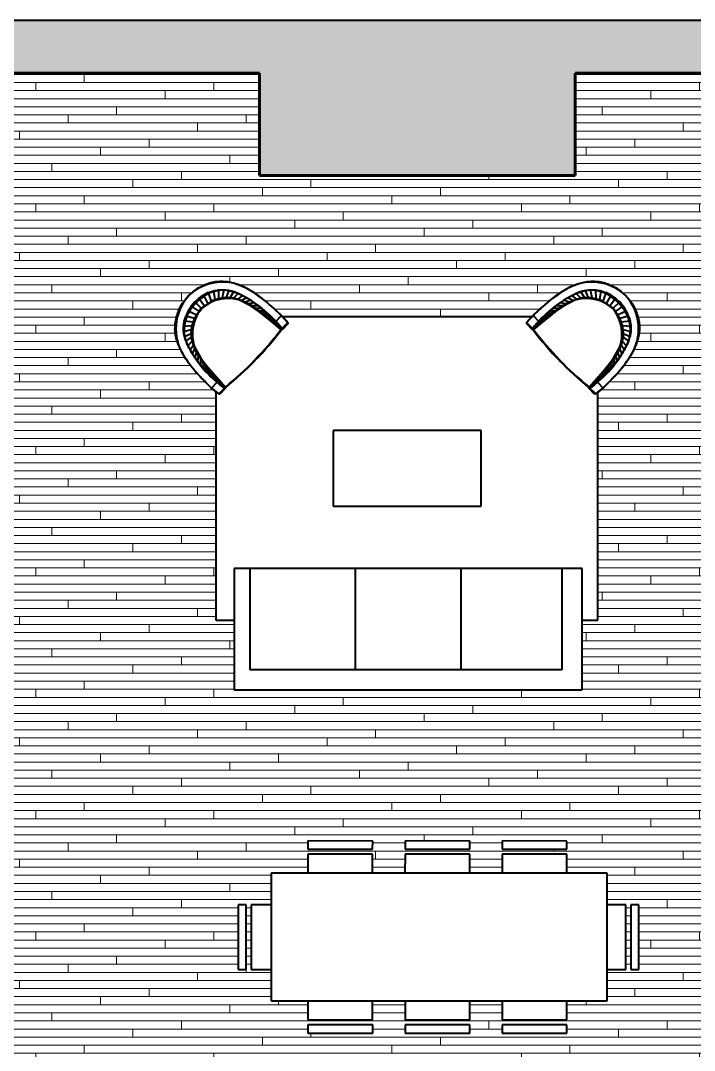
# Model space of a CAD drawing. Header units: inches. Extents: x 118 to 670, y -3413 to -2908.
# Drawn here: x 328.3 to 494.8, y -3162.5 to -2907.9 of the extents above; entities that cross this region are included whole.
import ezdxf

# ---------------------------------------------------------------- set-up
doc = ezdxf.new("R2010")
doc.units = ezdxf.units.IN
doc.header["$MEASUREMENT"] = 0
for name, color, linetype, lineweight in [('A-DETL-GENF', 92, 'Continuous', 9), ('A-FLOR-PATT', 8, 'Continuous', 40), ('A-WALL', 113, 'Continuous', 18), ('A-WALL-PATT', 111, 'Continuous', 18), ('I-FURN', 30, 'Continuous', 40), ('I-WALL', 2, 'Continuous', 40)]:
    doc.layers.add(name, color=color, linetype=linetype, lineweight=lineweight)

# ---------------------------------------------------------------- blocks, each defined once
blk = doc.blocks.new('DINING TABLE8 - DINING TABLE-1790251-UNIT 3 - LOWER LEVEL')
at = {"layer": 'I-FURN', "color": 250}
for p, q in [((473.22, -3118.64), (390.15, -3118.64)), ((390.15, -3118.64), (390.15, -3150.21)), ((473.22, -3150.21), (473.22, -3118.64)), ((390.15, -3150.21), (473.22, -3150.21))]:
    blk.add_line(p, q, dxfattribs=at)
blk = doc.blocks.new('DINING CHAIR66 - DINING CHAIR-1790289-UNIT 3 - LOWER LEVEL')
at = {"layer": 'I-FURN', "color": 250}
for p, q in [((432.05, -3126.47), (430.02, -3126.47)), ((430.02, -3126.47), (430.02, -3142.47)), ((432.05, -3142.47), (432.05, -3126.47)), ((438.15, -3126.47), (433.27, -3126.47)), ((433.27, -3126.47), (433.27, -3142.45)), ((430.02, -3142.47), (432.05, -3142.47)), ((433.27, -3142.45), (438.15, -3142.45))]:
    blk.add_line(p, q, dxfattribs=at)
blk = doc.blocks.new('DINING CHAIR68 - DINING CHAIR-1790308-UNIT 3 - LOWER LEVEL')
at = {"layer": 'I-FURN', "color": 250}
for p, q in [((423.32, -3062.71), (423.31, -3064.74)), ((423.31, -3064.74), (439.31, -3064.75)), ((439.31, -3062.73), (423.32, -3062.71)), ((439.31, -3064.75), (439.31, -3062.73)), ((423.31, -3065.96), (423.3, -3070.64)), ((439.29, -3065.98), (423.31, -3065.96)), ((439.29, -3070.64), (439.29, -3065.98))]:
    blk.add_line(p, q, dxfattribs=at)
blk = doc.blocks.new('DINING CHAIR69 - DINING CHAIR-1790327-UNIT 3 - LOWER LEVEL')
at = {"layer": 'I-FURN', "color": 250}
for p, q in [((423.27, -3102.21), (423.27, -3106.96)), ((439.25, -3106.96), (439.25, -3102.21)), ((423.27, -3106.96), (439.25, -3106.96)), ((439.27, -3108.19), (423.27, -3108.19)), ((423.27, -3108.19), (423.27, -3110.21)), ((439.27, -3110.21), (439.27, -3108.19)), ((423.27, -3110.21), (439.27, -3110.21))]:
    blk.add_line(p, q, dxfattribs=at)
blk = doc.blocks.new('DINING CHAIR79 - DINING CHAIR-1790346-UNIT 3 - LOWER LEVEL')
at = {"layer": 'I-FURN', "color": 250}
for p, q in [((415.32, -3062.72), (399.32, -3062.7)), ((399.32, -3062.7), (399.32, -3064.72)), ((399.32, -3064.72), (415.31, -3064.74)), ((415.31, -3064.74), (415.32, -3062.72)), ((415.3, -3065.97), (399.31, -3065.95)), ((399.31, -3065.95), (399.31, -3070.64)), ((415.29, -3070.64), (415.3, -3065.97))]:
    blk.add_line(p, q, dxfattribs=at)
blk = doc.blocks.new('DINING CHAIR80 - DINING CHAIR-1790365-UNIT 3 - LOWER LEVEL')
at = {"layer": 'I-FURN', "color": 250}
for p, q in [((399.26, -3150.21), (399.27, -3154.95)), ((415.25, -3154.93), (415.25, -3150.21)), ((399.27, -3154.95), (415.25, -3154.93)), ((415.27, -3156.15), (399.27, -3156.18)), ((399.27, -3156.18), (399.28, -3158.2)), ((415.27, -3158.18), (415.27, -3156.15)), ((399.28, -3158.2), (415.27, -3158.18))]:
    blk.add_line(p, q, dxfattribs=at)
blk = doc.blocks.new('SMALL COUCH4 - SMALL COUCH-1911198-UNIT 3 - LOWER LEVEL')
at = {"layer": 'I-FURN', "color": 250}
for p, q in [((44.63, -2967.64), (44.63, -2972.64)), ((74.63, -2967.64), (44.63, -2967.64)), ((74.63, -3053.64), (74.63, -2967.64)), ((44.63, -2972.64), (69.63, -2972.64)), ((44.63, -2972.64), (44.63, -3049.64)), ((69.63, -2972.64), (69.63, -3049.64)), ((44.63, -2997.64), (69.63, -2997.64)), ((69.63, -3023.64), (44.63, -3023.64)), ((69.63, -3049.64), (44.63, -3049.64)), ((44.63, -3049.64), (44.63, -3053.64)), ((44.63, -3053.64), (74.63, -3053.64))]:
    blk.add_line(p, q, dxfattribs=at)
blk = doc.blocks.new('Haworth_Collaborate_Chair-Lounge - Haworth_Collaborate_Chair-Lounge-V5-UNIT 3 - LOWER LEVEL')
at = {"layer": 'I-FURN', "color": 250}
for p, q in [((1.06, 10.22), (-0.01, 9.12)), ((2.17, 10.29), (0.95, 9.3)), ((3.27, 10.34), (1.93, 9.45)), ((4.36, 10.37), (2.92, 9.58)), ((5.42, 10.4), (3.9, 9.68)), ((6.15, 10.42), (4.85, 9.77)), ((6.86, 10.43), (5.79, 9.85)), ((6.62, 12.47), (6.86, 12.46)), ((7.52, 10.42), (6.72, 9.92)), ((6.86, 10.43), (6.86, 12.46)), ((8.14, 10.38), (7.64, 9.98)), ((8.74, 10.32), (8.55, 10.04)), ((9.2, 10.21), (9.2, 12.26)), ((9.2, 12.25), (9.2, 10.21)), ((9.4, 12.09), (9.4, 10.05)), ((-6.8, 7.9), (-6.1, 6.22)), ((-3.37, 7.94), (-6.17, 6.11)), ((-5.72, 8.5), (-5.38, 6.87)), ((-4.6, 8.98), (-4.59, 7.43)), ((-4.59, 7.43), (-3.73, 7.9)), ((-3.47, 9.36), (-3.73, 7.9)), ((-3.73, 7.9), (-2.84, 8.29)), ((-0.16, 8.92), (-3.37, 7.94)), ((-2.33, 9.66), (-2.84, 8.29)), ((-2.84, 8.29), (-1.91, 8.61)), ((-1.19, 9.91), (-1.91, 8.61)), ((-1.91, 8.61), (-0.97, 8.89)), ((-0.06, 10.09), (-0.97, 8.89)), ((-0.97, 8.89), (-0.01, 9.12)), ((2.16, 9.31), (-0.16, 8.92)), ((-0.01, 9.12), (0.95, 9.3)), ((0.95, 9.3), (1.93, 9.45)), ((1.93, 9.45), (2.92, 9.58)), ((4.5, 9.55), (2.16, 9.31)), ((6.85, 9.72), (4.5, 9.55)), ((6.72, 9.92), (7.64, 9.98)), ((9.19, 9.89), (6.85, 9.72)), ((7.64, 9.98), (8.55, 10.04)), ((8.55, 10.04), (9.4, 10.05)), ((9.19, 9.89), (9.33, 9.89)), ((-9.47, 5.18), (-7.67, 3.78)), ((-8.71, 6.24), (-7.25, 4.65)), ((-6.17, 6.11), (-7.97, 3.29)), ((-7.81, 7.16), (-6.72, 5.47)), ((-7.25, 4.65), (-6.72, 5.47)), ((-6.72, 5.47), (-6.1, 6.22)), ((-6.1, 6.22), (-5.38, 6.87)), ((-5.38, 6.87), (-4.59, 7.43)), ((-10.51, 2.71), (-8.25, 1.93)), ((-10.07, 3.99), (-8.05, 2.9)), ((-7.97, 3.29), (-8.65, 0)), ((-7.68, 3.74), (-7.67, 3.78)), ((-10.88, 0), (-8.65, 0)), ((-10.79, 1.37), (-8.45, 0.98)), ((-8.65, 0), (-7.97, -3.28)), ((-10.79, -1.36), (-8.45, -0.97)), ((-10.51, -2.7), (-8.25, -1.93)), ((-10.07, -3.98), (-8.07, -2.9)), ((-9.47, -5.17), (-7.67, -3.77)), ((-8.71, -6.24), (-7.25, -4.64)), ((-7.97, -3.28), (-6.17, -6.1)), ((-7.67, -3.77), (-7.68, -3.74)), ((-6.73, -5.46), (-7.25, -4.64)), ((-7.81, -7.15), (-6.73, -5.46)), ((-6.8, -7.9), (-6.1, -6.21)), ((-6.1, -6.21), (-6.73, -5.46)), ((-6.17, -6.1), (-3.37, -7.93)), ((-5.39, -6.86), (-6.1, -6.21)), ((-5.72, -8.49), (-5.39, -6.86)), ((-4.59, -7.42), (-5.39, -6.86)), ((-4.6, -8.97), (-4.59, -7.42)), ((-3.73, -7.89), (-4.59, -7.42)), ((-3.47, -9.35), (-3.73, -7.89)), ((-2.84, -8.28), (-3.73, -7.89)), ((-3.37, -7.93), (-0.16, -8.92)), ((-2.33, -9.66), (-2.84, -8.28)), ((-1.91, -8.61), (-2.84, -8.28)), ((-1.19, -9.9), (-1.91, -8.61)), ((-0.97, -8.88), (-1.91, -8.61)), ((-0.06, -10.08), (-0.97, -8.88)), ((-0.01, -9.11), (-0.97, -8.88)), ((-0.16, -8.92), (2.16, -9.3)), ((1.06, -10.21), (-0.01, -9.11)), ((0.95, -9.3), (-0.01, -9.11)), ((2.17, -10.29), (0.95, -9.3)), ((1.93, -9.45), (0.95, -9.3)), ((3.27, -10.33), (1.93, -9.45)), ((2.91, -9.57), (1.93, -9.45)), ((2.16, -9.3), (4.5, -9.54)), ((4.36, -10.36), (2.91, -9.57)), ((5.42, -10.39), (3.9, -9.68)), ((4.5, -9.54), (6.85, -9.71)), ((6.15, -10.41), (4.85, -9.76)), ((6.86, -10.42), (5.79, -9.84)), ((7.52, -10.41), (6.72, -9.91)), ((7.64, -9.98), (6.72, -9.91)), ((6.85, -9.71), (9.19, -9.88)), ((8.14, -10.37), (7.64, -9.98)), ((8.55, -10.03), (7.64, -9.98)), ((8.74, -10.31), (8.55, -10.03)), ((9.4, -10.04), (8.55, -10.03)), ((9.32, -9.88), (9.19, -9.88)), ((9.4, -10.04), (9.4, -12.08)), ((6.86, -12.46), (6.62, -12.46)), ((6.86, -12.46), (6.86, -10.42)), ((9.2, -12.25), (9.2, -10.21)), ((9.2, -12.25), (9.2, -10.21))]:
    blk.add_line(p, q, dxfattribs=at)
at = {"layer": 'I-FURN', "color": 250, "flags": 128}
for points in [[(2.92, 9.58), (3.41, 9.63), (3.9, 9.68)], [(3.9, 9.68), (4.38, 9.73), (4.85, 9.77)], [(4.85, 9.77), (5.32, 9.81), (5.79, 9.85)], [(5.79, 9.85), (6.26, 9.88), (6.72, 9.92)], [(-12.94, 1.57), (-12.79, 2.33), (-12.64, 3.09)], [(-12.64, 3.09), (-12.4, 3.83), (-12.16, 4.56)], [(-10.51, 2.71), (-10.65, 2.04), (-10.79, 1.37)], [(-10.07, 3.99), (-10.29, 3.35), (-10.51, 2.71)], [(-7.67, 3.78), (-7.46, 4.22), (-7.25, 4.65)], [(-13.04, 0), (-12.99, 0.78), (-12.94, 1.57)], [(-12.94, -1.56), (-12.99, -0.78), (-13.04, 0)], [(-10.79, 1.37), (-10.83, 0.69), (-10.88, 0)], [(-10.88, 0), (-10.83, -0.68), (-10.79, -1.36)], [(-12.64, -3.09), (-12.79, -2.32), (-12.94, -1.56)], [(-10.79, -1.36), (-10.65, -2.03), (-10.51, -2.7)], [(-12.16, -4.55), (-12.4, -3.82), (-12.64, -3.09)], [(-10.51, -2.7), (-10.29, -3.34), (-10.07, -3.98)], [(-7.25, -4.64), (-7.46, -4.21), (-7.67, -3.77)], [(3.9, -9.68), (3.41, -9.62), (2.91, -9.57)], [(4.85, -9.76), (4.38, -9.72), (3.9, -9.68)], [(5.79, -9.84), (5.32, -9.8), (4.85, -9.76)], [(6.72, -9.91), (6.26, -9.88), (5.79, -9.84)], [(6.86, -10.42), (7.2, -10.42), (7.52, -10.41)]]:
    blk.add_lwpolyline(points, dxfattribs=at)
at = {"layer": 'I-FURN', "color": 250}
for centre, radius, start, end in [((-0.85, -0.46), 12.2, 102.8876, 177.8574), ((4.87, -19.07), 29.6, 81.5906, 108.6642), ((5.3, -27.33), 39.77, 84.3724, 102.8876), ((-86.76, -1.63), 96.68, 0.9665, 7.0335), ((-1.92, 1.02), 8.39, 108.6642, 153.2787), ((1.42, -0.8), 9.97, 103.8678, 175.4078), ((7.56, -25.67), 35.59, 87.2941, 103.8678), ((-0.63, 0.38), 9.83, 153.2787, 182.1997), ((-0.85, 0.46), 12.2, 182.1426, 257.1124), ((-0.63, -0.38), 9.83, 177.8003, 206.7213), ((1.42, 0.8), 9.97, 184.5922, 256.1322), ((-86.76, 1.63), 96.68, 352.9665, 359.0335), ((-1.92, -1.02), 8.39, 206.7213, 251.3358), ((4.87, 19.07), 29.6, 251.3358, 278.4094), ((7.56, 25.67), 35.59, 256.1322, 272.7059), ((5.3, 27.33), 39.77, 257.1124, 275.6276)]:
    blk.add_arc(centre, radius, start, end, dxfattribs=at)
for centre, major_axis, ratio, start_param, end_param in [((-58.94, 134), (0, 135.79), 0.932903, 3.56079, 3.571611), ((-50.07, 145.05), (0, 142.49), 0.932903, 3.478547, 3.488709), ((-43.99, 161.51), (0, 156.19), 0.932903, 3.413516, 3.422646), ((-39.34, 183.35), (0, 176.13), 0.932903, 3.361071, 3.36904), ((-32.15, 198.14), (0, 189.11), 0.932903, 3.311642, 3.318946), ((-22.2, 197.61), (0, 187), 0.932903, 3.263298, 3.270566), ((-21.54, 233.84), (0, 224.94), 0.932903, 3.244129, 3.24951), ((-12.34, 187.36), (0, 175.71), 0.932903, 3.218382, 3.225992), ((-10.94, 216.86), (0, 207.05), 0.932903, 3.203788, 3.209555), ((-5.34, 184.34), (0, 172.22), 0.932903, 3.184029, 3.191669), ((-4.13, 213.46), (0, 203.27), 0.932903, 3.174845, 3.180641), ((-2.59, 210.7), (0, 198.45), 0.932903, 3.17018, 3.176705), ((-1.73, 246.1), (0, 235.82), 0.932903, 3.164348, 3.169277), ((-5.21, 307.81), (0, 295.6), 0.932903, 3.174672, 3.178983), ((-3.79, 345.38), (0, 335.13), 0.932903, 3.167649, 3.17107), ((-7.4, 361.71), (0, 349.55), 0.932903, 3.17994, 3.182304), ((-4.62, 369.51), (0, 359.28), 0.932903, 3.171566, 3.173743), ((2.61, 248.88), (0, 236.45), 0.932903, 3.156354, 3.159761), ((4.19, 242.89), (0, 232.48), 0.932903, 3.150668, 3.153921), ((-166.01, 168.04), (0, 231.51), 0.932903, 3.944289, 3.950872), ((-101.9, 137.82), (0, 162.93), 0.932903, 3.793433, 3.80269), ((-72.95, 128.97), (0, 138.21), 0.932903, 3.664316, 3.675094), ((-87.32, 132.37), (0, 151.47), 0.932903, 3.739279, 3.747964), ((-68.19, 136.81), (0, 144.73), 0.932903, 3.613662, 3.622657), ((-58.87, 153.26), (0, 155.57), 0.932903, 3.516579, 3.524857), ((-52.85, 176.03), (0, 174.88), 0.932903, 3.441807, 3.449088), ((-48.6, 205.38), (0, 201.9), 0.932903, 3.383553, 3.389784), ((-43.71, 235.82), (0, 230.46), 0.932903, 3.335251, 3.340642), ((-33.74, 245.37), (0, 238.04), 0.932903, 3.288712, 3.293864), ((-73.97, 0.01), (0, 83.85), 0.99863, 4.594231, 4.830471), ((-73.83, 0.01), (0, 83.85), 0.99863, 4.594231, 4.830471), ((-552.54, 303.11), (0, 651.66), 0.932903, 4.236493, 4.23887), ((-291.72, 219.55), (0, 368.59), 0.932903, 4.094223, 4.098395), ((-489.3, 284.49), (0, 585.29), 0.932903, 4.212581, 4.214894), ((-252.1, 203.77), (0, 327.24), 0.932903, 4.060271, 4.064373), ((-139.09, 154.62), (0, 203.83), 0.932903, 3.897118, 3.903639), ((-552.65, -303.1), (0, 651.76), 0.932903, 5.185826, 5.188202), ((-489.39, -284.48), (0, 585.37), 0.932903, 5.209802, 5.212115), ((-291.77, -219.54), (0, 368.63), 0.932903, 5.326303, 5.330474), ((-166.03, -168.03), (0, 231.53), 0.932903, 5.473828, 5.480411), ((-252.14, -203.76), (0, 327.27), 0.932903, 5.360326, 5.364427), ((-139.11, -154.61), (0, 203.85), 0.932903, 5.521063, 5.527583), ((-87.34, -132.36), (0, 151.47), 0.932903, 5.676741, 5.685425), ((-101.91, -137.81), (0, 162.94), 0.932903, 5.622014, 5.631271), ((-72.96, -128.97), (0, 138.22), 0.932903, 5.749612, 5.76039), ((-58.95, -133.99), (0, 135.8), 0.932903, 5.853096, 5.863917), ((-68.21, -136.8), (0, 144.74), 0.932903, 5.802049, 5.811044), ((-58.89, -153.26), (0, 155.58), 0.932903, 5.89985, 5.908128), ((-52.86, -176.02), (0, 174.88), 0.932903, 5.97562, 5.9829), ((-48.61, -205.37), (0, 201.91), 0.932903, 6.034924, 6.041155), ((-43.72, -235.81), (0, 230.47), 0.932903, 6.084067, 6.089457), ((-33.76, -245.37), (0, 238.04), 0.932903, 6.130845, 6.135996), ((-21.56, -233.84), (0, 224.94), 0.932903, 6.175199, 6.18058), ((-50.08, -145.04), (0, 142.5), 0.932903, 5.935999, 5.946161), ((-44, -161.5), (0, 156.19), 0.932903, 6.002063, 6.011193), ((-39.36, -183.34), (0, 176.13), 0.932903, 6.055669, 6.063638), ((-32.16, -198.14), (0, 189.12), 0.932903, 6.105763, 6.113068), ((-22.22, -197.6), (0, 187), 0.932903, 6.154143, 6.161412), ((-12.35, -187.36), (0, 175.72), 0.932903, 6.198718, 6.206328), ((-10.96, -216.86), (0, 207.05), 0.932903, 6.215154, 6.220921), ((-5.35, -184.34), (0, 172.23), 0.932903, 6.233041, 6.240681), ((-4.15, -213.45), (0, 203.28), 0.932903, 6.244068, 6.249864), ((-2.6, -210.7), (0, 198.45), 0.932903, 6.248005, 6.25453), ((-1.75, -246.09), (0, 235.83), 0.932903, 6.255432, 6.260361), ((-5.23, -307.81), (0, 295.6), 0.932903, 6.245726, 6.250037), ((-3.81, -345.38), (0, 335.13), 0.932903, 6.253639, 6.257059), ((-7.43, -361.7), (0, 349.54), 0.932903, 6.242405, 6.244768), ((-4.64, -369.5), (0, 359.27), 0.932903, 6.250965, 6.253143), ((2.6, -248.87), (0, 236.45), 0.932903, 6.264949, 6.268356), ((4.17, -242.88), (0, 232.47), 0.932903, 6.270788, 6.274041)]:
    blk.add_ellipse(centre, major_axis=major_axis, ratio=ratio, start_param=start_param, end_param=end_param, dxfattribs=at)
for points in [[(6.86, 12.46), (6.94, 12.46), (7.1, 12.46), (7.26, 12.46), (7.34, 12.46)], [(7.52, 10.42), (7.42, 10.42), (7.2, 10.42), (6.98, 10.43), (6.86, 10.43)], [(7.34, 12.46), (7.46, 12.45), (7.69, 12.44), (7.91, 12.43), (8.01, 12.42)], [(8.14, 10.38), (8.05, 10.38), (7.85, 10.4), (7.63, 10.41), (7.52, 10.42)], [(8.01, 12.42), (8.14, 12.41), (8.38, 12.39), (8.58, 12.37), (8.67, 12.36)], [(8.74, 10.32), (8.66, 10.33), (8.48, 10.35), (8.26, 10.37), (8.14, 10.38)], [(8.67, 12.36), (8.77, 12.35), (8.94, 12.32), (9.12, 12.29), (9.18, 12.26), (9.2, 12.26)], [(9.2, 10.21), (9.18, 10.22), (9.13, 10.24), (8.98, 10.28), (8.83, 10.3), (8.74, 10.32)], [(9.2, 12.26), (9.23, 12.23), (9.3, 12.17), (9.37, 12.12), (9.4, 12.09)], [(9.4, 10.05), (9.37, 10.08), (9.3, 10.13), (9.23, 10.19), (9.2, 10.21)], [(9.2, -10.21), (9.23, -10.18), (9.3, -10.12), (9.37, -10.07), (9.4, -10.04)], [(7.34, -12.45), (7.26, -12.45), (7.1, -12.45), (6.94, -12.46), (6.86, -12.46)], [(8.01, -12.42), (7.91, -12.42), (7.69, -12.43), (7.46, -12.45), (7.34, -12.45)], [(7.52, -10.41), (7.63, -10.4), (7.85, -10.39), (8.05, -10.38), (8.14, -10.37)], [(8.67, -12.36), (8.58, -12.37), (8.37, -12.39), (8.14, -12.41), (8.01, -12.42)], [(8.14, -10.37), (8.26, -10.36), (8.48, -10.34), (8.66, -10.32), (8.74, -10.31)], [(9.2, -12.25), (9.18, -12.26), (9.12, -12.28), (8.94, -12.31), (8.77, -12.34), (8.67, -12.36)], [(8.74, -10.31), (8.83, -10.3), (8.98, -10.27), (9.13, -10.24), (9.18, -10.22), (9.2, -10.21)], [(9.4, -12.08), (9.37, -12.11), (9.3, -12.16), (9.23, -12.22), (9.2, -12.25)]]:
    blk.add_open_spline(points, degree=3, dxfattribs=at)
blk = doc.blocks.new('LIVING TABLE2 - LIVING TABLE-1911211-UNIT 3 - LOWER LEVEL')
at = {"layer": 'I-FURN', "color": 250}
for p, q in [((351.75, -3253.6), (351.75, -3290.18)), ((370.45, -3253.6), (351.75, -3253.6)), ((370.45, -3290.18), (370.45, -3253.6)), ((351.75, -3290.18), (370.45, -3290.18))]:
    blk.add_line(p, q, dxfattribs=at)
blk = doc.blocks.new('LIVING RUG 1 - LIVING RUG 2-1911224-UNIT 3 - LOWER LEVEL')
at = {"layer": 'I-FURN', "color": 250}
for p, q in [((307.91, -3258.12), (307.6, -3258.12)), ((367.68, -3258.12), (311.39, -3258.12)), ((367.68, -3262.01), (367.68, -3258.12)), ((292.63, -3270.2), (292.63, -3270.51)), ((292.63, -3274.43), (292.63, -3336.01)), ((292.63, -3339.94), (292.63, -3340.25)), ((367.68, -3352.51), (367.68, -3348.01)), ((307.39, -3352.51), (307.71, -3352.51)), ((311.24, -3352.51), (367.68, -3352.51))]:
    blk.add_line(p, q, dxfattribs=at)
blk = doc.blocks.new('Haworth_Collaborate_Chair-Lounge - Haworth_Collaborate_Chair-Lounge-V6-UNIT 3 - LOWER LEVEL')
at = {"layer": 'I-FURN', "color": 250}
for p, q in [((-0.01, 9.11), (1.06, 10.21)), ((0.95, 9.3), (2.17, 10.29)), ((1.93, 9.45), (3.27, 10.33)), ((2.91, 9.57), (4.36, 10.36)), ((3.9, 9.68), (5.42, 10.39)), ((4.85, 9.76), (6.15, 10.41)), ((5.79, 9.84), (6.86, 10.42)), ((6.62, 12.46), (6.86, 12.46)), ((6.72, 9.91), (7.52, 10.41)), ((6.86, 10.42), (6.86, 12.46)), ((7.64, 9.98), (8.14, 10.37)), ((8.55, 10.03), (8.74, 10.31)), ((9.2, 12.25), (9.2, 10.21)), ((9.2, 10.21), (9.2, 12.25)), ((9.4, 12.08), (9.4, 10.04)), ((-6.1, 6.21), (-6.8, 7.9)), ((-3.37, 7.93), (-6.17, 6.1)), ((-5.39, 6.86), (-5.72, 8.49)), ((-4.59, 7.42), (-4.6, 8.97)), ((-4.59, 7.42), (-3.73, 7.89)), ((-3.73, 7.89), (-3.47, 9.35)), ((-3.73, 7.89), (-2.84, 8.28)), ((-0.16, 8.92), (-3.37, 7.93)), ((-2.84, 8.28), (-2.33, 9.66)), ((-2.84, 8.28), (-1.91, 8.61)), ((-1.91, 8.61), (-1.19, 9.9)), ((-1.91, 8.61), (-0.97, 8.88)), ((-0.97, 8.88), (-0.06, 10.08)), ((-0.97, 8.88), (-0.01, 9.11)), ((2.16, 9.3), (-0.16, 8.92)), ((-0.01, 9.11), (0.95, 9.3)), ((0.95, 9.3), (1.93, 9.45)), ((1.93, 9.45), (2.91, 9.57)), ((4.5, 9.54), (2.16, 9.3)), ((6.85, 9.71), (4.5, 9.54)), ((6.72, 9.91), (7.64, 9.98)), ((9.19, 9.88), (6.85, 9.71)), ((7.64, 9.98), (8.55, 10.03)), ((8.55, 10.03), (9.4, 10.04)), ((9.19, 9.88), (9.32, 9.88)), ((-7.67, 3.77), (-9.47, 5.17)), ((-7.25, 4.64), (-8.71, 6.24)), ((-6.17, 6.1), (-7.97, 3.28)), ((-6.73, 5.46), (-7.81, 7.15)), ((-7.25, 4.64), (-6.73, 5.46)), ((-6.73, 5.46), (-6.1, 6.21)), ((-6.1, 6.21), (-5.39, 6.86)), ((-5.39, 6.86), (-4.59, 7.42)), ((-8.25, 1.93), (-10.51, 2.7)), ((-8.05, 2.89), (-10.07, 3.98)), ((-7.97, 3.28), (-8.65, 0)), ((-7.68, 3.74), (-7.67, 3.77)), ((-8.45, 0.97), (-10.79, 1.36)), ((-8.65, 0), (-10.88, 0)), ((-8.45, -0.98), (-10.79, -1.37)), ((-8.25, -1.93), (-10.51, -2.71)), ((-8.65, 0), (-7.97, -3.29)), ((-8.05, -2.9), (-10.07, -3.99)), ((-7.67, -3.78), (-9.47, -5.18)), ((-7.25, -4.65), (-8.71, -6.24)), ((-7.97, -3.29), (-6.17, -6.11)), ((-7.67, -3.78), (-7.68, -3.74)), ((-6.72, -5.47), (-7.25, -4.65)), ((-6.72, -5.47), (-7.81, -7.16)), ((-6.1, -6.22), (-6.8, -7.9)), ((-6.1, -6.22), (-6.72, -5.47)), ((-6.17, -6.11), (-3.37, -7.94)), ((-5.38, -6.87), (-6.1, -6.22)), ((-5.38, -6.87), (-5.72, -8.5)), ((-4.59, -7.43), (-5.38, -6.87)), ((-4.59, -7.43), (-4.6, -8.98)), ((-3.73, -7.9), (-4.59, -7.43)), ((-2.84, -8.29), (-3.73, -7.9)), ((-3.73, -7.9), (-3.47, -9.36)), ((-3.37, -7.94), (-0.16, -8.92)), ((-1.91, -8.61), (-2.84, -8.29)), ((-2.84, -8.29), (-2.33, -9.66)), ((-0.97, -8.89), (-1.91, -8.61)), ((-1.91, -8.61), (-1.19, -9.91)), ((-0.01, -9.12), (-0.97, -8.89)), ((-0.97, -8.89), (-0.06, -10.09)), ((-0.16, -8.92), (2.16, -9.31)), ((0.95, -9.3), (-0.01, -9.12)), ((-0.01, -9.12), (1.06, -10.22)), ((1.93, -9.45), (0.95, -9.3)), ((0.95, -9.3), (2.17, -10.29)), ((2.92, -9.58), (1.93, -9.45)), ((1.93, -9.45), (3.27, -10.34)), ((2.16, -9.31), (4.5, -9.55)), ((2.92, -9.58), (4.36, -10.37)), ((3.9, -9.68), (5.42, -10.4)), ((4.5, -9.55), (6.85, -9.72)), ((4.85, -9.77), (6.15, -10.42)), ((5.79, -9.85), (6.86, -10.43)), ((7.64, -9.98), (6.72, -9.92)), ((6.72, -9.92), (7.52, -10.42)), ((6.85, -9.72), (9.19, -9.89)), ((8.55, -10.04), (7.64, -9.98)), ((7.64, -9.98), (8.14, -10.38)), ((9.4, -10.05), (8.55, -10.04)), ((8.55, -10.04), (8.74, -10.32)), ((9.33, -9.89), (9.19, -9.89)), ((9.4, -10.05), (9.4, -12.09)), ((6.86, -12.46), (6.62, -12.47)), ((6.86, -12.46), (6.86, -10.43)), ((9.2, -12.25), (9.2, -10.21)), ((9.2, -12.26), (9.2, -10.21))]:
    blk.add_line(p, q, dxfattribs=at)
at = {"layer": 'I-FURN', "color": 250, "flags": 128}
for points in [[(7.52, 10.41), (7.2, 10.42), (6.86, 10.42)], [(2.91, 9.57), (3.41, 9.62), (3.9, 9.68)], [(3.9, 9.68), (4.38, 9.72), (4.85, 9.76)], [(4.85, 9.76), (5.32, 9.8), (5.79, 9.84)], [(5.79, 9.84), (6.26, 9.88), (6.72, 9.91)], [(-12.94, 1.56), (-12.79, 2.32), (-12.64, 3.09)], [(-12.64, 3.09), (-12.4, 3.82), (-12.16, 4.55)], [(-10.51, 2.7), (-10.65, 2.03), (-10.79, 1.36)], [(-10.07, 3.98), (-10.29, 3.34), (-10.51, 2.7)], [(-7.67, 3.77), (-7.46, 4.21), (-7.25, 4.64)], [(-13.04, 0), (-12.99, 0.78), (-12.94, 1.56)], [(-10.79, 1.36), (-10.83, 0.68), (-10.88, 0)], [(-12.94, -1.57), (-12.99, -0.78), (-13.04, 0)], [(-12.64, -3.09), (-12.79, -2.33), (-12.94, -1.57)], [(-10.88, 0), (-10.83, -0.69), (-10.79, -1.37)], [(-10.79, -1.37), (-10.65, -2.04), (-10.51, -2.71)], [(-12.16, -4.56), (-12.4, -3.83), (-12.64, -3.09)], [(-10.51, -2.71), (-10.29, -3.35), (-10.07, -3.99)], [(-7.25, -4.65), (-7.46, -4.22), (-7.67, -3.78)], [(3.9, -9.68), (3.41, -9.63), (2.92, -9.58)], [(4.85, -9.77), (4.38, -9.73), (3.9, -9.68)], [(5.79, -9.85), (5.32, -9.81), (4.85, -9.77)], [(6.72, -9.92), (6.26, -9.88), (5.79, -9.85)]]:
    blk.add_lwpolyline(points, dxfattribs=at)
at = {"layer": 'I-FURN', "color": 250}
for centre, radius, start, end in [((-0.85, -0.46), 12.2, 102.8876, 177.8574), ((4.87, -19.07), 29.6, 81.5906, 108.6642), ((5.3, -27.33), 39.77, 84.3724, 102.8876), ((-86.76, -1.63), 96.68, 0.9665, 7.0335), ((-1.92, 1.02), 8.39, 108.6642, 153.2787), ((1.42, -0.8), 9.97, 103.8678, 175.4078), ((7.56, -25.67), 35.59, 87.2941, 103.8678), ((-0.63, 0.38), 9.83, 153.2787, 182.1997), ((-0.85, 0.46), 12.2, 182.1426, 257.1124), ((-0.63, -0.38), 9.83, 177.8003, 206.7213), ((1.42, 0.8), 9.97, 184.5922, 256.1322), ((-86.76, 1.63), 96.68, 352.9665, 359.0335), ((-1.92, -1.02), 8.39, 206.7213, 251.3358), ((4.87, 19.07), 29.6, 251.3358, 278.4094), ((7.56, 25.67), 35.59, 256.1322, 272.7059), ((5.3, 27.33), 39.77, 257.1124, 275.6276)]:
    blk.add_arc(centre, radius, start, end, dxfattribs=at)
for centre, major_axis, ratio, start_param, end_param in [((-58.95, 133.99), (0, 135.8), 0.932903, 3.560861, 3.571682), ((-50.08, 145.04), (0, 142.5), 0.932903, 3.478617, 3.488779), ((-44, 161.5), (0, 156.19), 0.932903, 3.413585, 3.422715), ((-39.36, 183.34), (0, 176.13), 0.932903, 3.36114, 3.369109), ((-32.16, 198.14), (0, 189.12), 0.932903, 3.31171, 3.319015), ((-22.22, 197.6), (0, 187), 0.932903, 3.263366, 3.270635), ((-21.56, 233.84), (0, 224.94), 0.932903, 3.244198, 3.249579), ((-12.35, 187.36), (0, 175.72), 0.932903, 3.21845, 3.22606), ((-10.96, 216.86), (0, 207.05), 0.932903, 3.203857, 3.209624), ((-5.35, 184.34), (0, 172.23), 0.932903, 3.184097, 3.191736), ((-4.15, 213.45), (0, 203.28), 0.932903, 3.174914, 3.18071), ((-2.6, 210.7), (0, 198.45), 0.932903, 3.170248, 3.176773), ((-1.75, 246.09), (0, 235.83), 0.932903, 3.164417, 3.169345), ((-5.23, 307.81), (0, 295.6), 0.932903, 3.174741, 3.179052), ((-3.81, 345.38), (0, 335.13), 0.932903, 3.167719, 3.171139), ((-7.43, 361.7), (0, 349.54), 0.932903, 3.18001, 3.182373), ((-4.64, 369.5), (0, 359.27), 0.932903, 3.171635, 3.173813), ((2.6, 248.87), (0, 236.45), 0.932903, 3.156422, 3.159829), ((4.17, 242.88), (0, 232.47), 0.932903, 3.150737, 3.15399), ((-166.03, 168.03), (0, 231.53), 0.932903, 3.944367, 3.95095), ((-101.91, 137.81), (0, 162.94), 0.932903, 3.793507, 3.802764), ((-72.96, 128.97), (0, 138.22), 0.932903, 3.664388, 3.675166), ((-87.34, 132.36), (0, 151.47), 0.932903, 3.739353, 3.748037), ((-68.21, 136.8), (0, 144.74), 0.932903, 3.613734, 3.622729), ((-58.89, 153.26), (0, 155.58), 0.932903, 3.51665, 3.524928), ((-52.86, 176.02), (0, 174.88), 0.932903, 3.441878, 3.449158), ((-48.61, 205.37), (0, 201.91), 0.932903, 3.383623, 3.389854), ((-43.72, 235.81), (0, 230.47), 0.932903, 3.335321, 3.340711), ((-33.76, 245.37), (0, 238.04), 0.932903, 3.288782, 3.293933), ((-73.97, -0.01), (0, 83.85), 0.99863, 4.594307, 4.830547), ((-73.83, -0.01), (0, 83.85), 0.99863, 4.594307, 4.830547), ((-552.65, 303.1), (0, 651.76), 0.932903, 4.236576, 4.238952), ((-291.77, 219.54), (0, 368.63), 0.932903, 4.094304, 4.098475), ((-489.39, 284.48), (0, 585.37), 0.932903, 4.212663, 4.214976), ((-252.14, 203.76), (0, 327.27), 0.932903, 4.060351, 4.064452), ((-139.11, 154.61), (0, 203.85), 0.932903, 3.897195, 3.903715), ((-552.54, -303.11), (0, 651.66), 0.932903, 5.185908, 5.188284), ((-489.3, -284.49), (0, 585.29), 0.932903, 5.209884, 5.212197), ((-291.72, -219.55), (0, 368.59), 0.932903, 5.326383, 5.330555), ((-166.01, -168.04), (0, 231.51), 0.932903, 5.473906, 5.480489), ((-252.1, -203.77), (0, 327.24), 0.932903, 5.360405, 5.364507), ((-139.09, -154.62), (0, 203.83), 0.932903, 5.521139, 5.52766), ((-87.32, -132.37), (0, 151.47), 0.932903, 5.676814, 5.685499), ((-101.9, -137.82), (0, 162.93), 0.932903, 5.622088, 5.631345), ((-72.95, -128.97), (0, 138.21), 0.932903, 5.749683, 5.760462), ((-58.94, -134), (0, 135.79), 0.932903, 5.853167, 5.863988), ((-68.19, -136.81), (0, 144.73), 0.932903, 5.802121, 5.811116), ((-58.87, -153.26), (0, 155.57), 0.932903, 5.899921, 5.908199), ((-52.85, -176.03), (0, 174.88), 0.932903, 5.97569, 5.982971), ((-48.6, -205.38), (0, 201.9), 0.932903, 6.034994, 6.041225), ((-43.71, -235.82), (0, 230.46), 0.932903, 6.084136, 6.089527), ((-33.74, -245.37), (0, 238.04), 0.932903, 6.130914, 6.136066), ((-21.54, -233.84), (0, 224.94), 0.932903, 6.175268, 6.180649), ((-50.07, -145.05), (0, 142.49), 0.932903, 5.936069, 5.94623), ((-43.99, -161.51), (0, 156.19), 0.932903, 6.002132, 6.011262), ((-39.34, -183.35), (0, 176.13), 0.932903, 6.055737, 6.063707), ((-32.15, -198.14), (0, 189.11), 0.932903, 6.105832, 6.113136), ((-22.2, -197.61), (0, 187), 0.932903, 6.154212, 6.16148), ((-12.34, -187.36), (0, 175.71), 0.932903, 6.198786, 6.206396), ((-10.94, -216.86), (0, 207.05), 0.932903, 6.215222, 6.22099), ((-5.34, -184.34), (0, 172.22), 0.932903, 6.233109, 6.240749), ((-4.13, -213.46), (0, 203.27), 0.932903, 6.244137, 6.249933), ((-2.59, -210.7), (0, 198.45), 0.932903, 6.248073, 6.254598), ((-1.73, -246.1), (0, 235.82), 0.932903, 6.255501, 6.26043), ((-5.21, -307.81), (0, 295.6), 0.932903, 6.245795, 6.250106), ((-3.79, -345.38), (0, 335.13), 0.932903, 6.253708, 6.257129), ((-7.4, -361.71), (0, 349.55), 0.932903, 6.242474, 6.244838), ((-4.62, -369.51), (0, 359.28), 0.932903, 6.251034, 6.253212), ((2.61, -248.88), (0, 236.45), 0.932903, 6.265017, 6.268424), ((4.19, -242.89), (0, 232.48), 0.932903, 6.270857, 6.27411)]:
    blk.add_ellipse(centre, major_axis=major_axis, ratio=ratio, start_param=start_param, end_param=end_param, dxfattribs=at)
for points in [[(6.86, 12.46), (6.94, 12.46), (7.1, 12.45), (7.26, 12.45), (7.34, 12.45)], [(7.34, 12.45), (7.46, 12.45), (7.69, 12.43), (7.91, 12.42), (8.01, 12.42)], [(8.14, 10.37), (8.05, 10.38), (7.85, 10.39), (7.63, 10.4), (7.52, 10.41)], [(8.01, 12.42), (8.14, 12.41), (8.37, 12.39), (8.58, 12.37), (8.67, 12.36)], [(8.74, 10.31), (8.66, 10.32), (8.48, 10.34), (8.26, 10.36), (8.14, 10.37)], [(8.67, 12.36), (8.77, 12.34), (8.94, 12.31), (9.12, 12.28), (9.18, 12.26), (9.2, 12.25)], [(9.2, 10.21), (9.18, 10.22), (9.13, 10.24), (8.98, 10.27), (8.83, 10.3), (8.74, 10.31)], [(9.2, 12.25), (9.23, 12.22), (9.3, 12.16), (9.37, 12.11), (9.4, 12.08)], [(9.4, 10.04), (9.37, 10.07), (9.3, 10.12), (9.23, 10.18), (9.2, 10.21)], [(9.2, -10.21), (9.23, -10.19), (9.3, -10.13), (9.37, -10.08), (9.4, -10.05)], [(6.86, -10.43), (6.98, -10.43), (7.2, -10.42), (7.42, -10.42), (7.52, -10.42)], [(7.34, -12.46), (7.26, -12.46), (7.1, -12.46), (6.94, -12.46), (6.86, -12.46)], [(8.01, -12.42), (7.91, -12.43), (7.69, -12.44), (7.46, -12.45), (7.34, -12.46)], [(7.52, -10.42), (7.63, -10.41), (7.85, -10.4), (8.05, -10.38), (8.14, -10.38)], [(8.67, -12.36), (8.58, -12.37), (8.38, -12.39), (8.14, -12.41), (8.01, -12.42)], [(8.14, -10.38), (8.26, -10.37), (8.48, -10.35), (8.66, -10.33), (8.74, -10.32)], [(9.2, -12.26), (9.18, -12.26), (9.12, -12.29), (8.94, -12.32), (8.77, -12.35), (8.67, -12.36)], [(8.74, -10.32), (8.83, -10.3), (8.98, -10.28), (9.13, -10.24), (9.18, -10.22), (9.2, -10.21)], [(9.4, -12.09), (9.37, -12.12), (9.3, -12.17), (9.23, -12.23), (9.2, -12.26)]]:
    blk.add_open_spline(points, degree=3, dxfattribs=at)
blk = doc.blocks.new('DINING CHAIR10 - DINING CHAIR-1962759-UNIT 3 - LOWER LEVEL')
at = {"layer": 'I-FURN', "color": 250}
for p, q in [((525.82, -3126.46), (521.22, -3126.46)), ((525.82, -3142.44), (525.82, -3126.46)), ((529.07, -3126.46), (527.04, -3126.46)), ((527.04, -3126.46), (527.04, -3142.46)), ((529.07, -3142.46), (529.07, -3126.46)), ((521.22, -3142.44), (525.82, -3142.44)), ((527.04, -3142.46), (529.07, -3142.46))]:
    blk.add_line(p, q, dxfattribs=at)
blk = doc.blocks.new('DINING CHAIR11 - DINING CHAIR-1962778-UNIT 3 - LOWER LEVEL')
at = {"layer": 'I-FURN', "color": 250}
for p, q in [((463.31, -3062.73), (447.31, -3062.71)), ((447.31, -3062.71), (447.31, -3064.74)), ((447.31, -3064.74), (463.31, -3064.75)), ((463.31, -3064.75), (463.31, -3062.73)), ((463.29, -3065.98), (447.3, -3065.96)), ((447.3, -3065.96), (447.3, -3070.64)), ((463.28, -3070.64), (463.29, -3065.98))]:
    blk.add_line(p, q, dxfattribs=at)
blk = doc.blocks.new('DINING CHAIR16 - DINING CHAIR-1962797-UNIT 3 - LOWER LEVEL')
at = {"layer": 'I-FURN', "color": 250}
for p, q in [((447.27, -3102.21), (447.27, -3106.96)), ((463.25, -3106.96), (463.25, -3102.21)), ((447.27, -3106.96), (463.25, -3106.96)), ((463.27, -3108.19), (447.27, -3108.19)), ((447.27, -3108.19), (447.27, -3110.21)), ((463.27, -3110.21), (463.27, -3108.19)), ((447.27, -3110.21), (463.27, -3110.21))]:
    blk.add_line(p, q, dxfattribs=at)

msp = doc.modelspace()

# ---------------------------------------------------------------- hatches: boundary and pattern name
at = {"layer": 'A-DETL-GENF'}
h = msp.add_hatch(color=55, dxfattribs=at)
h.paths.add_polyline_path([(462.9, -2943.83), (462.9, -2913.89), (390.08, -2913.89), (390.08, -2943.83), (462.35, -2943.83)], flags=0)
h.paths.add_polyline_path([(507.19, -2937.17), (560.25, -2937.17), (560.25, -2913.89), (507.19, -2913.89)], flags=0)
at = {"layer": 'A-FLOR-PATT', "lineweight": 9}
h = msp.add_hatch(dxfattribs=at)
h.set_pattern_fill('FP_1', color=43, style=0, pattern_type=2)
h.set_pattern_definition([(0, (0, 0.8), (0, 2), []), (90, (0, 0.8), (-8, 8), [2, -28]), (90, (12, 4.8), (-8, 8), [2, -28])])
h.paths.add_polyline_path([(323.62, -3413.1), (326.56, -3413.1), (326.56, -3411.37), (315.62, -3411.37), (315.62, -3413.1)], flags=0)
h.paths.add_polyline_path([(636.25, -3395.12), (645.12, -3395.12), (645.12, -3329.12), (632.25, -3320.11), (626.55, -3322.19), (628.27, -3311.32), (622.63, -3313.38), (609.12, -3303.91), (609.12, -3395.12), (635.77, -3395.12)], flags=0)
h.paths.add_polyline_path([(329.4, -3395.12), (372.87, -3395.12), (372.87, -3360.37), (383, -3360.37), (383, -3365.12), (377.62, -3365.12), (377.62, -3395.12), (461.62, -3395.12), (461.62, -3365.12), (431, -3365.12), (431, -3360.37), (466.37, -3360.37), (466.37, -3371.11), (467.75, -3371.11), (467.75, -3368.86), (469.11, -3368.86), (469.11, -3369.19), (481.51, -3369.19), (481.62, -3368.76), (481.79, -3368.57), (481.89, -3368.49), (482.08, -3368.41), (482.27, -3368.39), (482.56, -3368.46), (482.64, -3368.49), (482.86, -3368.69), (482.92, -3368.76), (482.99, -3368.94), (483.03, -3369.19), (485.46, -3369.19), (485.57, -3368.76), (485.74, -3368.57), (485.92, -3368.46), (486.07, -3368.41), (486.22, -3368.39), (486.51, -3368.46), (486.66, -3368.54), (486.81, -3368.69), (486.87, -3368.76), (486.94, -3368.94), (486.98, -3369.19), (499.37, -3369.19), (499.37, -3368.86), (500.73, -3368.86), (500.73, -3371.11), (502.12, -3371.11), (502.12, -3371.25), (509.41, -3371.25), (509.41, -3370.17), (513.99, -3370.17), (513.99, -3370.04), (514.06, -3370.04), (514.06, -3370.17), (514.81, -3370.17), (514.81, -3370.04), (514.89, -3370.04), (514.89, -3370.17), (518.59, -3370.17), (518.59, -3370.04), (518.67, -3370.04), (518.67, -3370.17), (519.41, -3370.17), (519.41, -3370.04), (519.49, -3370.04), (519.49, -3370.17), (519.53, -3370.17), (519.53, -3370.04), (522.84, -3370.04), (522.84, -3370.17), (523.41, -3370.17), (523.41, -3370.04), (523.49, -3370.04), (523.49, -3370.17), (524.83, -3370.17), (524.83, -3370.04), (524.91, -3370.04), (524.91, -3370.17), (525.66, -3370.17), (525.66, -3370.04), (525.73, -3370.04), (525.73, -3370.17), (527.11, -3370.17), (527.11, -3370.04), (527.19, -3370.04), (527.19, -3370.17), (527.94, -3370.17), (527.94, -3370.04), (528.01, -3370.04), (528.01, -3370.17), (533.26, -3370.17), (533.26, -3371.25), (578.37, -3371.25), (578.37, -3306.83), (575.25, -3306.83), (575.25, -3270.83), (578.37, -3270.83), (578.37, -3252.83), (572.55, -3252.83), (572.55, -3248.08), (579.12, -3248.08), (579.12, -3212.08), (455.99, -3212.08), (455.99, -3184.34), (544.41, -3184.34), (544.41, -3166.75), (581.55, -3166.75), (581.55, -3171.5), (607.03, -3171.5), (607.03, -3170.19), (608.29, -3170.19), (608.29, -3169.99), (601.29, -3169.99), (601.29, -3168.26), (631.26, -3168.26), (631.26, -3169.9), (636.29, -3169.9), (636.29, -3167.53), (608.29, -3167.53), (608.29, -3168.06), (607.03, -3168.06), (607.03, -3166.75), (645.12, -3166.75), (645.12, -3129.75), (615.75, -3129.75), (615.75, -3126.87), (614.25, -3126.87), (614.25, -3125.62), (578.25, -3125.62), (578.25, -3126.87), (576.75, -3126.87), (576.75, -3129.75), (550.12, -3129.75), (550.12, -2939.92), (504.57, -2939.92), (504.57, -2920.89), (465.27, -2920.89), (465.27, -2946.2), (387.33, -2946.2), (387.33, -2920.89), (315.62, -2920.89), (315.62, -2960.78), (255.37, -3023.46), (255.37, -3103), (315.62, -3163.25), (315.62, -3184.34), (327.62, -3184.34), (327.62, -3212.08), (313.99, -3212.08), (263.29, -3262.78), (263.29, -3271.06), (259.17, -3271.06), (259.17, -3329.4), (263.29, -3329.4), (263.29, -3340.33), (315.62, -3392.65), (315.62, -3395.12), (323.62, -3395.12)], flags=0)
h.paths.add_polyline_path([(434.44, -3392.34), (434.44, -3368.34), (458.44, -3368.34), (458.44, -3392.34)], flags=0)
h.paths.add_polyline_path([(479.7, -3371.11), (481.14, -3371.11), (481.28, -3370.37), (469.11, -3370.37), (469.11, -3371.11)], flags=0)
h.paths.add_polyline_path([(497.04, -3371.11), (499.37, -3371.11), (499.37, -3370.37), (487.21, -3370.37), (487.35, -3371.11), (488.37, -3371.11)], flags=0)
h.paths.add_polyline_path([(484.03, -3371.11), (485.09, -3371.11), (485.23, -3370.37), (483.26, -3370.37), (483.4, -3371.11)], flags=0)
h.paths.add_polyline_path([(361.47, -3335.55), (359.9, -3335.45), (358.31, -3335.13), (356.89, -3334.66), (355.53, -3334.01), (354.27, -3333.18), (353.17, -3332.19), (352.25, -3331.08), (351.5, -3329.88), (350.9, -3328.63), (350.41, -3327.35), (350.02, -3326.08), (349.61, -3324.27), (349.42, -3323.13), (349.25, -3321.65), (349.16, -3320.33), (349.08, -3318.15), (349, -3315.64), (349.04, -3314.49), (349.16, -3313.54), (349.21, -3313.31), (349.38, -3313.1), (351.42, -3313.1), (351.47, -3314.57), (351.61, -3316.51), (351.8, -3318.77), (352.02, -3320.62), (352.31, -3322.29), (352.47, -3323), (352.72, -3323.95), (353.02, -3324.88), (353.32, -3325.66), (353.67, -3326.4), (354.04, -3327.09), (354.65, -3327.94), (355.25, -3328.61), (356.14, -3329.32), (356.82, -3329.75), (357.69, -3330.16), (355.36, -3328.67), (353.51, -3325.78), (352.52, -3322.48), (352.16, -3320.26), (351.92, -3318), (351.58, -3313.18), (356.89, -3312.73), (361.58, -3312.6), (366.42, -3312.74), (371.35, -3313.2), (371.35, -3313.31), (371.01, -3318), (370.76, -3320.36), (370.35, -3322.77), (369.36, -3325.93), (367.57, -3328.68), (365.24, -3330.17), (366.12, -3329.75), (367.03, -3329.15), (367.78, -3328.5), (368.45, -3327.72), (369.02, -3326.86), (369.46, -3325.99), (369.84, -3325.09), (370.21, -3323.95), (370.48, -3322.92), (370.69, -3321.93), (370.84, -3321.06), (371.04, -3319.59), (371.29, -3317), (371.47, -3314.41), (371.51, -3313.31), (371.51, -3313.1), (373.55, -3313.1), (373.74, -3313.39), (373.78, -3313.58), (373.85, -3314.14), (373.92, -3315.17), (373.92, -3316.64), (373.68, -3321.65), (373.59, -3322.57), (373.43, -3323.7), (373.21, -3324.83), (372.91, -3326.08), (372.52, -3327.36), (372.03, -3328.63), (371.31, -3330.06), (370.68, -3331.08), (369.76, -3332.19), (368.66, -3333.18), (367.4, -3334.01), (366.02, -3334.67), (364.56, -3335.15), (362.83, -3335.46), (361.47, -3335.55)], flags=0)
h.paths.add_polyline_path([(537.37, -3329.86), (501.37, -3329.86), (501.37, -3318.72), (492.22, -3318.71), (492.24, -3302.72), (501.37, -3302.72), (501.37, -3298.82), (492.17, -3298.84), (492.13, -3282.86), (501.37, -3282.83), (501.37, -3279.5), (491.92, -3279.53), (491.88, -3263.54), (501.37, -3263.52), (501.37, -3251.86), (537.37, -3251.86), (537.37, -3282.63)], flags=0)
h.paths.add_polyline_path([(491, -3318.72), (488.97, -3318.72), (488.99, -3302.72), (491.02, -3302.72)], flags=0)
h.paths.add_polyline_path([(361.05, -3306.81), (358.27, -3306.57), (355.58, -3305.85), (353.05, -3304.67), (350.76, -3303.07), (348.79, -3301.1), (347.19, -3298.81), (346.01, -3296.29), (345.29, -3293.59), (345.05, -3290.81), (345.29, -3288.04), (346.01, -3285.34), (347.19, -3282.81), (348.79, -3280.53), (350.76, -3278.56), (353.05, -3276.96), (355.58, -3275.78), (358.31, -3275.05), (361.05, -3274.81), (363.83, -3275.06), (366.52, -3275.78), (369.05, -3276.96), (371.33, -3278.56), (373.31, -3280.53), (374.91, -3282.81), (376.08, -3285.34), (376.81, -3288.04), (377.05, -3290.81), (376.81, -3293.59), (376.08, -3296.29), (374.81, -3298.94), (373.31, -3301.1), (371.33, -3303.07), (369.05, -3304.67), (366.52, -3305.85), (363.83, -3306.57), (361.47, -3306.78)], flags=0)
h.paths.add_polyline_path([(488.92, -3298.85), (488.88, -3282.85), (490.9, -3282.84), (490.94, -3298.84)], flags=0)
h.paths.add_polyline_path([(488.67, -3279.53), (488.63, -3263.54), (490.65, -3263.53), (490.69, -3279.53)], flags=0)
h.paths.add_polyline_path([(361.47, -3267.03), (356.52, -3266.89), (351.58, -3266.42), (351.58, -3266.31), (351.98, -3261.08), (352.22, -3258.96), (352.58, -3256.86), (353.57, -3253.7), (355.41, -3250.92), (357.69, -3249.45), (356.61, -3250.01), (355.95, -3250.44), (355.22, -3251.05), (354.6, -3251.74), (353.92, -3252.75), (353.47, -3253.63), (353.09, -3254.54), (352.72, -3255.68), (352.45, -3256.71), (352.24, -3257.7), (352.09, -3258.57), (351.89, -3260.04), (351.64, -3262.63), (351.45, -3265.34), (351.42, -3266.32), (351.42, -3266.53), (349.38, -3266.53), (349.19, -3266.24), (349.15, -3266.05), (349.08, -3265.49), (349.01, -3264.46), (349.02, -3262.99), (349.25, -3257.98), (349.34, -3257.06), (349.51, -3255.93), (349.72, -3254.79), (350.02, -3253.55), (350.41, -3252.27), (350.9, -3251), (351.5, -3249.75), (352.25, -3248.55), (353.17, -3247.44), (354.27, -3246.45), (355.53, -3245.62), (356.91, -3244.96), (358.37, -3244.48), (360.1, -3244.17), (361.47, -3244.08), (363.03, -3244.18), (364.56, -3244.48), (366.04, -3244.97), (367.4, -3245.62), (368.66, -3246.45), (369.76, -3247.44), (370.68, -3248.55), (371.55, -3250.01), (372.03, -3251), (372.52, -3252.27), (373.04, -3254.09), (373.32, -3255.36), (373.51, -3256.5), (373.68, -3257.98), (373.77, -3259.3), (373.85, -3261.48), (373.93, -3263.98), (373.88, -3265.18), (373.78, -3266.09), (373.72, -3266.32), (373.55, -3266.53), (371.51, -3266.53), (371.47, -3265.13), (371.33, -3263.12), (371.14, -3261), (370.91, -3259.01), (370.62, -3257.34), (370.46, -3256.63), (370.21, -3255.68), (369.91, -3254.75), (369.61, -3253.97), (369.23, -3253.16), (368.89, -3252.53), (368.2, -3251.59), (367.54, -3250.9), (366.84, -3250.34), (366.11, -3249.88), (365.24, -3249.46), (367.57, -3250.95), (369.42, -3253.84), (370.41, -3257.14), (370.78, -3259.37), (371.05, -3262.24), (371.35, -3266.45), (366.03, -3266.9), (361.58, -3267.03)], flags=0)
h.paths.add_polyline_path([(447.27, -3158.21), (447.27, -3156.19), (463.27, -3156.19), (463.25, -3158.21)], flags=0)
h.paths.add_polyline_path([(439.27, -3158.21), (423.27, -3158.21), (423.27, -3156.19), (439.27, -3156.19)], flags=0)
h.paths.add_polyline_path([(399.28, -3158.2), (399.27, -3156.18), (415.27, -3156.15), (415.25, -3158.18)], flags=0)
h.paths.add_polyline_path([(463.25, -3154.96), (447.27, -3154.96), (447.27, -3150.21), (439.25, -3150.21), (439.25, -3154.96), (423.27, -3154.96), (423.27, -3150.21), (415.25, -3150.21), (415.25, -3154.93), (399.27, -3154.95), (399.25, -3150.21), (390.15, -3150.21), (390.15, -3142.45), (385.27, -3142.45), (385.27, -3126.47), (390.15, -3126.47), (390.15, -3118.64), (399.26, -3118.64), (399.26, -3113.95), (415.25, -3113.97), (415.27, -3118.64), (423.25, -3118.64), (423.26, -3113.96), (439.24, -3113.98), (439.26, -3118.64), (447.25, -3118.64), (447.26, -3113.96), (463.24, -3113.98), (463.26, -3118.64), (473.22, -3118.64), (473.22, -3126.46), (477.82, -3126.46), (477.82, -3142.44), (473.22, -3142.44), (473.22, -3150.21), (463.25, -3150.21), (463.25, -3152.14)], flags=0)
h.paths.add_polyline_path([(382.02, -3142.47), (382.02, -3126.47), (384.05, -3126.47), (384.05, -3142.47)], flags=0)
h.paths.add_polyline_path([(479.04, -3142.46), (479.04, -3126.46), (481.07, -3126.46), (481.07, -3142.46)], flags=0)
h.paths.add_polyline_path([(463.26, -3112.75), (447.26, -3112.74), (447.26, -3110.71), (463.26, -3110.73), (463.26, -3112.75)], flags=0)
h.paths.add_polyline_path([(439.26, -3112.75), (423.26, -3112.74), (423.27, -3110.71), (439.26, -3110.73), (439.26, -3112.75)], flags=0)
h.paths.add_polyline_path([(415.27, -3112.74), (399.27, -3112.72), (399.27, -3110.7), (415.27, -3110.72), (415.26, -3112.74)], flags=0)
h.paths.add_polyline_path([(415.25, -3073.38), (381.02, -3073.38), (381.02, -3056.14), (376.52, -3056.14), (376.52, -2999.7), (375.76, -2999.05), (374.71, -2998.03), (371.27, -2994.38), (370.86, -2993.91), (370.07, -2992.91), (369.14, -2991.58), (368.62, -2990.75), (367.97, -2989.58), (367.39, -2988.35), (366.91, -2987.04), (366.57, -2985.67), (366.42, -2984.08), (366.49, -2982.61), (366.74, -2981.27), (367.31, -2979.64), (367.89, -2978.44), (368.74, -2977.13), (369.75, -2975.94), (370.91, -2974.89), (372.33, -2973.92), (373.56, -2973.27), (375.15, -2972.7), (376.56, -2972.41), (377.93, -2972.31), (379.37, -2972.42), (380.93, -2972.77), (382.15, -2973.18), (383.66, -2973.85), (384.66, -2974.37), (385.65, -2974.95), (386.73, -2975.66), (388.24, -2976.81), (389.18, -2977.6), (390.82, -2979.07), (392.79, -2980.86), (393.01, -2981.09), (454.59, -2981.09), (455.6, -2980.12), (459.4, -2976.78), (459.86, -2976.41), (460.88, -2975.66), (462.35, -2974.72), (463.44, -2974.11), (464.52, -2973.58), (465.55, -2973.14), (466.89, -2972.7), (468.24, -2972.42), (469.76, -2972.31), (471.15, -2972.41), (472.62, -2972.74), (474.15, -2973.33), (475.42, -2973.99), (476.7, -2974.89), (477.86, -2975.94), (478.87, -2977.13), (479.72, -2978.44), (480.46, -2980.04), (480.87, -2981.28), (481.14, -2982.76), (481.2, -2984.23), (481.04, -2985.67), (480.7, -2987.04), (480.22, -2988.35), (479.64, -2989.58), (478.99, -2990.75), (478.29, -2991.86), (477.4, -2993.09), (476.34, -2994.38), (475.51, -2995.3), (474.25, -2996.61), (472.16, -2998.76), (471.34, -2999.5), (470.91, -2999.85), (470.91, -3056.14), (467.02, -3056.14), (467.02, -3073.38), (415.27, -3073.38)], flags=0)
h.paths.add_polyline_path([(470.91, -2996.37), (472.43, -2994.63), (473.7, -2993.07), (474.66, -2991.76), (475.15, -2991.02), (475.59, -2990.29), (476.05, -2989.43), (476.41, -2988.65), (476.72, -2987.83), (476.96, -2986.98), (477.12, -2986.08), (477.17, -2985.06), (477.11, -2984.26), (476.91, -2983.31), (476.61, -2982.43), (477.14, -2985.14), (476.41, -2988.37), (474.66, -2991.47), (473.1, -2993.53), (471.28, -2995.64), (470.91, -2996.06), (470.91, -2996.12)], flags=0)
h.paths.add_polyline_path([(376.52, -2996.17), (376.52, -2995.85), (375.16, -2994.29), (373.96, -2992.83), (372.73, -2991.13), (371.2, -2988.37), (370.47, -2985.06), (371, -2982.39), (370.69, -2983.33), (370.5, -2984.33), (370.44, -2985.36), (370.52, -2986.36), (370.76, -2987.4), (371.09, -2988.37), (371.5, -2989.31), (372.02, -2990.29), (372.54, -2991.15), (373.18, -2992.09), (373.73, -2992.83), (374.58, -2993.91), (376.28, -2995.9), (376.46, -2996.11)], flags=0)
h.paths.add_polyline_path([(458.69, -2981.09), (458.83, -2981.09), (460.84, -2979.54), (462.58, -2978.38), (465.43, -2976.95), (468.72, -2976.33), (471.36, -2976.95), (470.22, -2976.57), (469.45, -2976.39), (468.38, -2976.29), (467.42, -2976.34), (466.38, -2976.54), (465.38, -2976.84), (464.52, -2977.18), (463.43, -2977.7), (462.58, -2978.18), (461.67, -2978.75), (460.86, -2979.3), (459.72, -2980.14), (458.52, -2981.09), (458.62, -2981.09)], flags=0)
h.paths.add_polyline_path([(388.99, -2981.09), (389.08, -2981.08), (387.49, -2979.84), (386.28, -2978.97), (384.91, -2978.11), (384.18, -2977.7), (383.3, -2977.27), (382.52, -2976.95), (381.71, -2976.67), (380.93, -2976.46), (379.98, -2976.32), (378.89, -2976.31), (377.88, -2976.45), (377.15, -2976.62), (376.28, -2976.95), (378.94, -2976.32), (382.23, -2976.95), (385.22, -2978.47), (387.49, -2980.07), (388.78, -2981.09), (388.92, -2981.09)], flags=0)
at = {"layer": 'A-WALL-PATT'}
for points in [[(566.25, -2919.89), (566.25, -2907.89), (299.5, -2907.89), (299.5, -2919.89), (390.08, -2919.89), (390.08, -2913.89), (462.9, -2913.89), (462.9, -2919.89), (507.19, -2919.89), (507.19, -2913.89), (560.25, -2913.89), (560.25, -2919.89)], [(387.33, -2920.89), (387.33, -2919.89), (315.62, -2919.89), (315.62, -2920.89), (323.62, -2920.89)], [(390.08, -2942.08), (390.08, -2919.89), (387.33, -2919.89), (387.33, -2942.08)], [(461.15, -2946.2), (465.27, -2946.2), (465.27, -2919.89), (462.9, -2919.89), (462.9, -2943.83), (461.15, -2943.83)], [(504.57, -2920.89), (504.57, -2919.89), (465.27, -2919.89), (465.27, -2920.89)], [(461.15, -2946.2), (461.15, -2943.83), (390.08, -2943.83), (390.08, -2942.08), (387.33, -2942.08), (387.33, -2946.2), (392.99, -2946.2)]]:
    msp.add_hatch(color=8, dxfattribs=at).paths.add_polyline_path(points, flags=0)

# ---------------------------------------------------------------- linework, layer by layer
at = {"layer": 'A-WALL', "color": 250, "lineweight": 40}
msp.add_line((566.25, -2907.89), (299.5, -2907.89), dxfattribs=at)
at = {"layer": 'I-WALL', "color": 10, "lineweight": 60}
for p, q in [((315.62, -2920.89), (387.33, -2920.89)), ((387.33, -2920.89), (387.33, -2946.2)), ((465.27, -2946.2), (465.27, -2920.89)), ((465.27, -2920.89), (504.57, -2920.89)), ((387.33, -2946.2), (465.27, -2946.2))]:
    msp.add_line(p, q, dxfattribs=at)

# ---------------------------------------------------------------- block references
at = {"layer": 'I-FURN', "color": 250}
for name, p, rotation in [('Haworth_Collaborate_Chair-Lounge - Haworth_Collaborate_Chair-Lounge-V5-UNIT 3 - LOWER LEVEL', (379.13, -2985), 316.0000000000026), ('Haworth_Collaborate_Chair-Lounge - Haworth_Collaborate_Chair-Lounge-V6-UNIT 3 - LOWER LEVEL', (468.48, -2985), 223.9999999999988), ('LIVING RUG 1 - LIVING RUG 2-1911224-UNIT 3 - LOWER LEVEL', (3729.03, -2688.46), 270.0000000000007), ('LIVING TABLE2 - LIVING TABLE-1911211-UNIT 3 - LOWER LEVEL', (3695.7, -2657.45), 270.0000000000007), ('SMALL COUCH4 - SMALL COUCH-1911198-UNIT 3 - LOWER LEVEL', (3434.66, -2998.75), 270.0000000000007)]:
    msp.add_blockref(name, p, dxfattribs=dict(at, rotation=rotation))
for name, p in [('DINING CHAIR79 - DINING CHAIR-1790346-UNIT 3 - LOWER LEVEL', (-0.05, -48)), ('DINING CHAIR68 - DINING CHAIR-1790308-UNIT 3 - LOWER LEVEL', (-0.05, -48)), ('DINING CHAIR11 - DINING CHAIR-1962778-UNIT 3 - LOWER LEVEL', (-0.05, -48)), ('DINING TABLE8 - DINING TABLE-1790251-UNIT 3 - LOWER LEVEL', (0, 0)), ('DINING CHAIR66 - DINING CHAIR-1790289-UNIT 3 - LOWER LEVEL', (-48, 0)), ('DINING CHAIR10 - DINING CHAIR-1962759-UNIT 3 - LOWER LEVEL', (-48, 0)), ('DINING CHAIR80 - DINING CHAIR-1790365-UNIT 3 - LOWER LEVEL', (0, 0)), ('DINING CHAIR69 - DINING CHAIR-1790327-UNIT 3 - LOWER LEVEL', (0, -48)), ('DINING CHAIR16 - DINING CHAIR-1962797-UNIT 3 - LOWER LEVEL', (0, -48))]:
    msp.add_blockref(name, p, dxfattribs=at)

doc.saveas('drawing.dxf')
